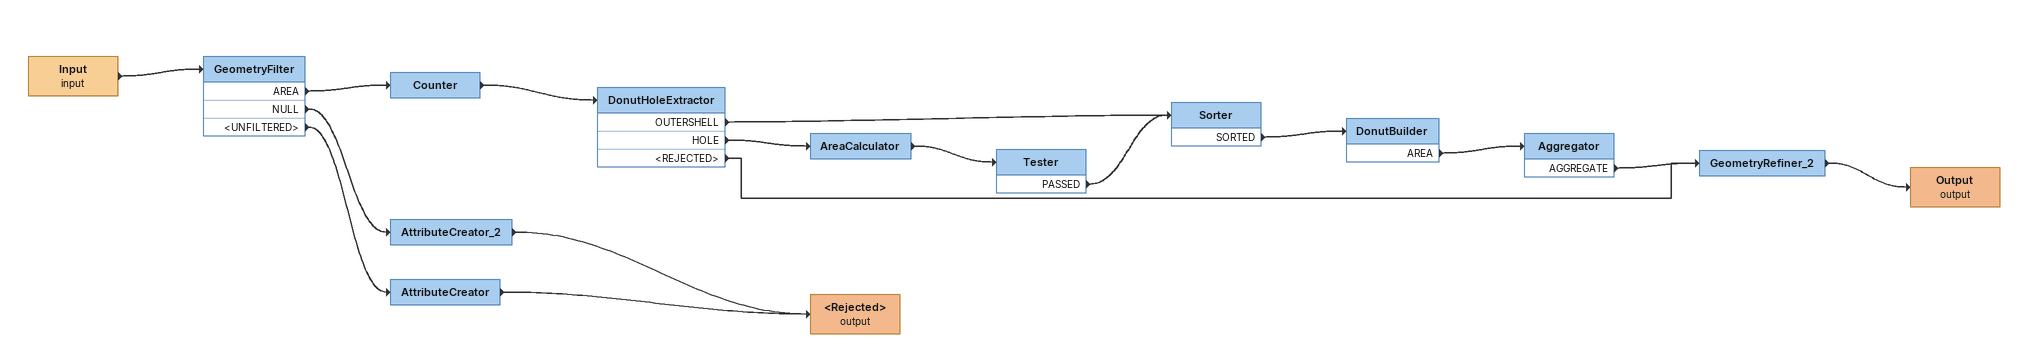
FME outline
Input (input)
    -> GeometryFilter
GeometryFilter
    AREA -> Counter
    NULL -> AttributeCreator_2
    <UNFILTERED> -> AttributeCreator
Counter
    -> DonutHoleExtractor
DonutHoleExtractor
    OUTERSHELL -> Sorter
    HOLE -> AreaCalculator
    <REJECTED> -> GeometryRefiner_2
AreaCalculator
    -> Tester
Tester
    PASSED -> Sorter
Sorter
    SORTED -> DonutBuilder
DonutBuilder
    AREA -> Aggregator
Aggregator
    AGGREGATE -> GeometryRefiner_2
GeometryRefiner_2
    -> Output (output)
Output (output)
AttributeCreator_2
    -> <Rejected> (output)
AttributeCreator
    -> <Rejected> (output)
<Rejected> (output)
